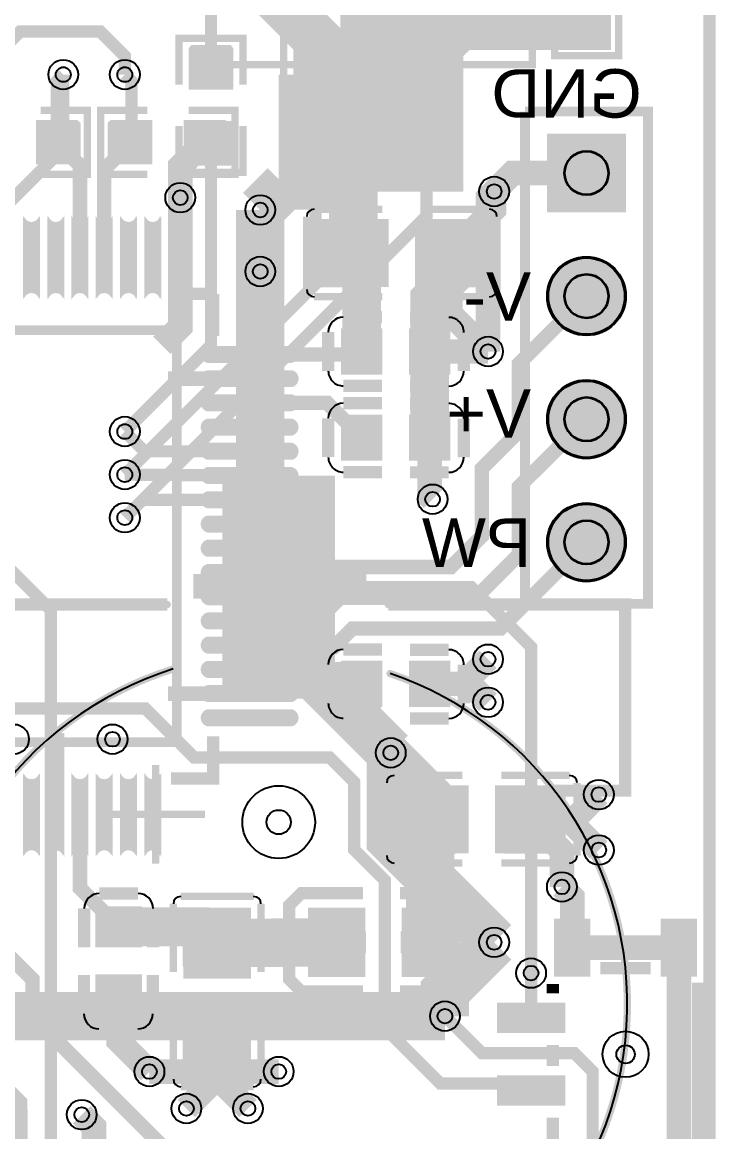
# Model space of a CAD drawing. Header units: millimetres. Extents: x 31.6 to 67.4, y 31.5 to 89.
# Drawn here: x 51.86 to 66.17, y 51.21 to 74.11 of the extents above; entities that cross this region are included whole.
import ezdxf

# ---------------------------------------------------------------- set-up
doc = ezdxf.new("R2010")
doc.units = ezdxf.units.MM
for name, color, linetype, true_color in [('BoardOutLine', 7, 'Continuous', 0xff00ff), ('BottomLayer', 7, 'Continuous', 0x0000ff), ('BottomPasteMaskLayer', 7, 'Continuous', 0x800000), ('BottomSilkLayer', 7, 'Continuous', 0x66cc33), ('BottomSolderMaskLayer', 7, 'Continuous', 0xaa00ff), ('Document', 7, 'Continuous', 0xffffff), ('Hole', 7, 'Continuous', 0x222222), ('Inner1', 7, 'Continuous', 0x999966), ('Inner2', 7, 'Continuous', 0x008000), ('Multi-Layer', 7, 'Continuous', 0xc0c0c0), ('TopLayer', 7, 'Continuous', 0xff0000), ('TopPasteMaskLayer', 7, 'Continuous', 0x808080), ('TopSilkLayer', 7, 'Continuous', 0xffcc00), ('TopSolderMaskLayer', 7, 'Continuous', 0x800080)]:
    doc.layers.add(name, color=color, linetype=linetype, true_color=true_color)
doc.styles.get("Standard").update_dxf_attribs({"font": 'arial.ttf'})

msp = doc.modelspace()

# ---------------------------------------------------------------- hatches: boundary and pattern name
at = {"layer": 'BottomLayer'}
for points in [[(56.185, 72.74), (55.321, 72.74), (55.321, 73.547), (56.185, 73.547)], [(58.344, 72.74), (57.48, 72.74), (57.48, 73.547), (58.344, 73.547)], [(60.63, 72.74), (59.766, 72.74), (59.766, 73.547), (60.63, 73.547)], [(56.185, 72.04), (55.321, 72.04), (55.321, 71.234), (56.185, 71.234)], [(58.344, 72.04), (57.48, 72.04), (57.48, 71.234), (58.344, 71.234)], [(60.63, 72.04), (59.766, 72.04), (59.766, 71.234), (60.63, 71.234)], [(58.3, 60.198), (58.3, 64.698), (56, 64.698), (56, 60.198)]]:
    msp.add_hatch(color=256, dxfattribs=at).paths.add_polyline_path(points)
at = {"layer": 'BottomPasteMaskLayer'}
for points in [[(55.353, 72.745), (55.581, 72.745), (55.581, 73.125), (55.911, 73.125), (55.911, 72.745), (56.153, 72.745), (56.203, 72.795), (56.203, 73.585), (56.153, 73.635), (55.353, 73.635), (55.303, 73.585), (55.303, 72.795)], [(57.512, 72.745), (57.74, 72.745), (57.74, 73.125), (58.07, 73.125), (58.07, 72.745), (58.312, 72.745), (58.362, 72.795), (58.362, 73.585), (58.312, 73.635), (57.512, 73.635), (57.462, 73.585), (57.462, 72.795)], [(59.798, 72.745), (60.026, 72.745), (60.026, 73.125), (60.356, 73.125), (60.356, 72.745), (60.598, 72.745), (60.648, 72.795), (60.648, 73.585), (60.598, 73.635), (59.798, 73.635), (59.748, 73.585), (59.748, 72.795)], [(55.303, 71.195), (55.303, 71.995), (55.353, 72.045), (55.581, 72.045), (55.581, 71.675), (55.911, 71.675), (55.911, 72.045), (56.153, 72.045), (56.203, 71.995), (56.203, 71.195), (56.153, 71.145), (55.353, 71.145)], [(57.462, 71.195), (57.462, 71.995), (57.512, 72.045), (57.74, 72.045), (57.74, 71.675), (58.07, 71.675), (58.07, 72.045), (58.312, 72.045), (58.362, 71.995), (58.362, 71.195), (58.312, 71.145), (57.512, 71.145)], [(59.748, 71.195), (59.748, 71.995), (59.798, 72.045), (60.026, 72.045), (60.026, 71.675), (60.356, 71.675), (60.356, 72.045), (60.598, 72.045), (60.648, 71.995), (60.648, 71.195), (60.598, 71.145), (59.798, 71.145)], [(58.3, 60.198), (58.3, 64.698), (56, 64.698), (56, 60.198)]]:
    msp.add_hatch(color=256, dxfattribs=at).paths.add_polyline_path(points)
at = {"layer": 'BottomSolderMaskLayer'}
for points in [[(56.212, 72.716), (55.294, 72.716), (55.294, 73.57), (56.212, 73.57)], [(58.371, 72.716), (57.453, 72.716), (57.453, 73.57), (58.371, 73.57)], [(60.657, 72.716), (59.739, 72.716), (59.739, 73.57), (60.657, 73.57)], [(56.212, 72.064), (55.294, 72.064), (55.294, 71.21), (56.212, 71.21)], [(58.371, 72.064), (57.453, 72.064), (57.453, 71.21), (58.371, 71.21)], [(60.657, 72.064), (59.739, 72.064), (59.739, 71.21), (60.657, 71.21)], [(62.687, 70.18), (62.687, 71.806), (64.313, 71.806), (64.313, 70.18)], [(62.687, 68.453, 1), (64.313, 68.453, 1)], [(62.687, 65.913, 1), (64.313, 65.913, 1)], [(58.313, 60.148), (58.313, 64.748), (55.987, 64.748), (55.987, 60.148)], [(62.687, 63.373, 1), (64.313, 63.373, 1)]]:
    msp.add_hatch(color=256, dxfattribs=at).paths.add_polyline_path(points)
at = {"layer": 'Document'}
for points in [[(56.88, 64.258), (56.88, 60.688), (57.39, 60.688), (57.39, 64.258)], [(58.96, 62.718), (55.39, 62.718), (55.39, 62.208), (58.96, 62.208)], [(54.85, 62.163), (49.98, 62.163), (49.967, 62.162), (49.955, 62.158), (49.943, 62.153), (49.932, 62.145), (49.923, 62.136), (49.915, 62.125), (49.91, 62.114), (49.906, 62.101), (49.905, 62.088), (49.905, 59.358), (49.905, 58.318), (49.906, 58.305), (49.91, 58.292), (49.915, 58.28), (49.923, 58.27), (49.932, 58.26), (49.943, 58.253), (49.955, 58.247), (49.967, 58.244), (49.98, 58.243), (51.2, 58.243), (51.213, 58.244), (51.225, 58.247), (51.236, 58.252), (51.246, 58.259), (51.255, 58.267), (51.263, 58.277), (51.269, 58.288), (51.273, 58.3), (51.275, 58.312), (51.275, 58.324), (51.273, 58.336), (51.269, 58.348), (51.263, 58.359), (51.255, 58.369), (51.246, 58.377), (51.236, 58.384), (51.225, 58.389), (51.213, 58.392), (51.2, 58.393), (50.055, 58.393), (50.055, 59.358), (50.055, 62.013), (54.85, 62.013), (54.863, 62.014), (54.875, 62.017), (54.886, 62.022), (54.896, 62.029), (54.905, 62.037), (54.913, 62.047), (54.919, 62.058), (54.923, 62.07), (54.925, 62.082), (54.925, 62.094), (54.923, 62.106), (54.919, 62.118), (54.913, 62.129), (54.905, 62.139), (54.896, 62.147), (54.886, 62.154), (54.875, 62.159), (54.863, 62.162), (54.85, 62.163)], [(64.3, 58.173), (64.313, 58.174), (64.326, 58.177), (64.338, 58.183), (64.348, 58.19), (64.358, 58.2), (64.365, 58.21), (64.371, 58.222), (64.374, 58.235), (64.375, 58.248), (64.375, 62.088), (64.374, 62.101), (64.371, 62.114), (64.365, 62.125), (64.358, 62.136), (64.348, 62.145), (64.338, 62.153), (64.326, 62.158), (64.313, 62.162), (64.3, 62.163), (59.41, 62.163), (59.397, 62.162), (59.385, 62.158), (59.373, 62.153), (59.363, 62.145), (59.353, 62.136), (59.346, 62.125), (59.341, 62.113), (59.337, 62.101), (59.336, 62.088), (59.337, 62.075), (59.341, 62.062), (59.346, 62.051), (59.353, 62.04), (59.363, 62.031), (59.373, 62.023), (59.385, 62.018), (59.397, 62.014), (59.41, 62.013), (64.225, 62.013), (64.225, 58.323), (62.856, 58.323), (62.843, 58.322), (62.831, 58.318), (62.819, 58.313), (62.808, 58.305), (62.799, 58.296), (62.791, 58.285), (62.786, 58.274), (62.783, 58.261), (62.781, 58.248), (62.781, 58.226), (62.783, 58.213), (62.786, 58.201), (62.792, 58.189), (62.799, 58.178), (62.809, 58.169), (62.819, 58.162), (62.831, 58.156), (62.843, 58.153), (62.856, 58.152), (62.871, 58.153), (62.884, 58.157), (62.897, 58.164), (62.908, 58.173), (64.3, 58.173)], [(54.698, 47.11), (54.584, 47.153), (54.471, 47.197), (54.359, 47.243), (54.248, 47.292), (54.137, 47.342), (54.027, 47.394), (53.919, 47.447), (53.811, 47.503), (53.704, 47.56), (53.598, 47.62), (53.493, 47.681), (53.389, 47.743), (53.287, 47.808), (53.185, 47.874), (53.084, 47.942), (52.985, 48.012), (52.887, 48.083), (52.79, 48.156), (52.694, 48.231), (52.6, 48.307), (52.507, 48.385), (52.415, 48.464), (52.324, 48.545), (52.235, 48.627), (52.148, 48.711), (52.062, 48.797), (51.977, 48.883), (51.894, 48.972), (51.812, 49.061), (51.732, 49.152), (51.653, 49.245), (51.576, 49.338), (51.5, 49.433), (51.426, 49.53), (51.354, 49.627), (51.284, 49.726), (51.215, 49.826), (51.147, 49.927), (51.082, 50.029), (51.018, 50.132), (50.956, 50.236), (50.896, 50.342), (50.837, 50.448), (50.781, 50.555), (50.726, 50.663), (50.673, 50.773), (50.622, 50.883), (50.573, 50.994), (50.525, 51.105), (50.48, 51.218), (50.436, 51.331), (50.395, 51.445), (50.355, 51.56), (50.317, 51.675), (50.281, 51.791), (50.248, 51.907), (50.216, 52.025), (50.186, 52.142), (50.158, 52.26), (50.132, 52.379), (50.108, 52.498), (50.086, 52.617), (50.067, 52.737), (50.049, 52.857), (50.033, 52.977), (50.019, 53.098), (50.008, 53.218), (49.998, 53.339), (49.991, 53.46), (49.985, 53.582), (49.981, 53.703), (49.98, 53.824), (49.981, 53.946), (49.983, 54.067), (49.988, 54.188), (49.995, 54.309), (50.004, 54.43), (50.015, 54.551), (50.028, 54.672), (50.042, 54.792), (50.059, 54.912), (50.078, 55.032), (50.1, 55.152), (50.123, 55.271), (50.148, 55.39), (50.175, 55.508), (50.204, 55.626), (50.235, 55.743), (50.268, 55.86), (50.303, 55.976), (50.34, 56.091), (50.379, 56.206), (50.42, 56.321), (50.463, 56.434), (50.507, 56.547), (50.554, 56.659), (50.602, 56.77), (50.653, 56.881), (50.705, 56.99), (50.759, 57.099), (50.815, 57.206), (50.873, 57.313), (50.932, 57.419), (50.994, 57.523), (51.057, 57.627), (51.122, 57.73), (51.188, 57.831), (51.256, 57.931), (51.326, 58.031), (51.398, 58.129), (51.471, 58.225), (51.546, 58.321), (51.623, 58.415), (51.701, 58.508), (51.78, 58.599), (51.861, 58.69), (51.944, 58.778), (52.028, 58.866), (52.114, 58.952), (52.201, 59.036), (52.29, 59.119), (52.379, 59.201), (52.471, 59.281), (52.563, 59.359), (52.657, 59.436), (52.752, 59.511), (52.849, 59.585), (52.947, 59.657), (53.045, 59.727), (53.146, 59.796), (53.247, 59.863), (53.349, 59.928), (53.452, 59.991), (53.557, 60.053), (53.662, 60.113), (53.769, 60.171), (53.876, 60.227), (53.985, 60.282), (54.094, 60.334), (54.204, 60.385), (54.315, 60.434), (54.427, 60.481), (54.54, 60.526), (54.653, 60.569), (54.767, 60.611), (54.882, 60.65), (54.998, 60.687), (55.009, 60.692), (55.02, 60.699), (55.029, 60.707), (55.037, 60.716), (55.043, 60.727), (55.047, 60.739), (55.05, 60.751), (55.05, 60.763), (55.048, 60.776), (55.045, 60.787), (55.039, 60.798), (55.032, 60.808), (55.023, 60.817), (55.012, 60.824), (55.001, 60.829), (54.989, 60.833), (54.977, 60.834), (54.965, 60.833), (54.953, 60.831), (54.836, 60.793), (54.721, 60.753), (54.606, 60.712), (54.492, 60.668), (54.378, 60.623), (54.265, 60.576), (54.153, 60.527), (54.042, 60.476), (53.932, 60.423), (53.823, 60.368), (53.714, 60.312), (53.607, 60.254), (53.501, 60.194), (53.395, 60.132), (53.291, 60.068), (53.187, 60.003), (53.085, 59.936), (52.984, 59.867), (52.884, 59.797), (52.786, 59.725), (52.688, 59.651), (52.592, 59.576), (52.497, 59.499), (52.403, 59.42), (52.311, 59.34), (52.22, 59.259), (52.13, 59.176), (52.042, 59.091), (51.955, 59.005), (51.87, 58.918), (51.786, 58.829), (51.703, 58.739), (51.622, 58.647), (51.543, 58.554), (51.465, 58.46), (51.389, 58.364), (51.315, 58.267), (51.242, 58.169), (51.17, 58.07), (51.101, 57.97), (51.033, 57.868), (50.966, 57.765), (50.902, 57.662), (50.839, 57.557), (50.778, 57.451), (50.719, 57.344), (50.661, 57.236), (50.606, 57.127), (50.552, 57.018), (50.5, 56.907), (50.45, 56.796), (50.401, 56.683), (50.355, 56.57), (50.31, 56.456), (50.268, 56.342), (50.227, 56.227), (50.188, 56.111), (50.152, 55.994), (50.117, 55.877), (50.084, 55.759), (50.053, 55.641), (50.024, 55.522), (49.997, 55.403), (49.972, 55.284), (49.949, 55.163), (49.928, 55.043), (49.909, 54.922), (49.892, 54.801), (49.877, 54.68), (49.865, 54.558), (49.854, 54.437), (49.845, 54.315), (49.838, 54.193), (49.833, 54.071), (49.831, 53.949), (49.83, 53.826), (49.831, 53.704), (49.835, 53.582), (49.84, 53.46), (49.848, 53.338), (49.857, 53.216), (49.869, 53.094), (49.882, 52.973), (49.898, 52.852), (49.916, 52.731), (49.935, 52.61), (49.957, 52.49), (49.981, 52.37), (50.006, 52.251), (50.034, 52.131), (50.064, 52.013), (50.095, 51.895), (50.129, 51.777), (50.164, 51.66), (50.202, 51.544), (50.241, 51.428), (50.283, 51.313), (50.326, 51.199), (50.371, 51.086), (50.418, 50.973), (50.467, 50.861), (50.518, 50.75), (50.571, 50.639), (50.625, 50.53), (50.681, 50.421), (50.74, 50.314), (50.799, 50.207), (50.861, 50.102), (50.925, 49.997), (50.99, 49.894), (51.057, 49.792), (51.125, 49.691), (51.195, 49.591), (51.267, 49.492), (51.341, 49.394), (51.416, 49.298), (51.493, 49.203), (51.571, 49.109), (51.651, 49.016), (51.732, 48.925), (51.815, 48.836), (51.9, 48.747), (51.986, 48.66), (52.073, 48.575), (52.162, 48.491), (52.252, 48.408), (52.343, 48.327), (52.436, 48.248), (52.53, 48.17), (52.626, 48.093), (52.722, 48.019), (52.82, 47.946), (52.92, 47.874), (53.02, 47.804), (53.121, 47.736), (53.224, 47.67), (53.328, 47.605), (53.432, 47.542), (53.538, 47.481), (53.645, 47.422), (53.753, 47.364), (53.861, 47.308), (53.971, 47.254), (54.082, 47.202), (54.193, 47.152), (54.305, 47.103), (54.418, 47.057), (54.532, 47.012), (54.646, 46.969), (54.658, 46.966), (54.671, 46.965), (54.683, 46.966), (54.695, 46.968), (54.707, 46.973), (54.717, 46.98), (54.726, 46.988), (54.734, 46.998), (54.74, 47.008), (54.744, 47.02), (54.747, 47.032), (54.747, 47.045), (54.745, 47.057), (54.741, 47.069), (54.736, 47.08), (54.728, 47.09), (54.719, 47.098), (54.709, 47.105), (54.698, 47.11)], [(64.418, 53.848), (64.417, 53.97), (64.413, 54.093), (64.408, 54.215), (64.401, 54.337), (64.392, 54.459), (64.381, 54.581), (64.367, 54.702), (64.352, 54.824), (64.334, 54.945), (64.315, 55.066), (64.293, 55.186), (64.27, 55.306), (64.244, 55.426), (64.217, 55.545), (64.187, 55.664), (64.156, 55.782), (64.122, 55.899), (64.087, 56.016), (64.049, 56.133), (64.01, 56.249), (63.968, 56.364), (63.925, 56.478), (63.88, 56.592), (63.833, 56.705), (63.784, 56.817), (63.733, 56.928), (63.68, 57.038), (63.625, 57.148), (63.569, 57.256), (63.51, 57.364), (63.45, 57.471), (63.388, 57.576), (63.325, 57.681), (63.259, 57.784), (63.192, 57.886), (63.124, 57.987), (63.053, 58.087), (62.981, 58.186), (62.907, 58.284), (62.831, 58.38), (62.754, 58.475), (62.676, 58.569), (62.595, 58.661), (62.514, 58.752), (62.43, 58.841), (62.346, 58.93), (62.259, 59.016), (62.172, 59.102), (62.082, 59.185), (61.992, 59.268), (61.9, 59.348), (61.807, 59.428), (61.712, 59.505), (61.616, 59.581), (61.519, 59.655), (61.421, 59.728), (61.321, 59.799), (61.22, 59.869), (61.118, 59.936), (61.015, 60.002), (60.911, 60.066), (60.806, 60.129), (60.7, 60.189), (60.593, 60.248), (60.484, 60.305), (60.375, 60.361), (60.265, 60.414), (60.154, 60.465), (60.042, 60.515), (59.93, 60.563), (59.816, 60.609), (59.702, 60.653), (59.587, 60.695), (59.472, 60.735), (59.472, 60.735), (59.459, 60.738), (59.447, 60.739), (59.447, 60.739), (59.434, 60.738), (59.421, 60.734), (59.409, 60.729), (59.398, 60.721), (59.389, 60.712), (59.382, 60.701), (59.376, 60.69), (59.373, 60.677), (59.372, 60.664), (59.373, 60.65), (59.376, 60.637), (59.382, 60.625), (59.39, 60.614), (59.4, 60.605), (59.411, 60.598), (59.424, 60.592), (59.424, 60.592), (59.538, 60.553), (59.653, 60.511), (59.766, 60.467), (59.878, 60.422), (59.99, 60.374), (60.101, 60.325), (60.211, 60.273), (60.32, 60.22), (60.429, 60.165), (60.536, 60.108), (60.642, 60.05), (60.748, 59.989), (60.852, 59.927), (60.955, 59.863), (61.057, 59.797), (61.158, 59.73), (61.258, 59.66), (61.356, 59.589), (61.454, 59.517), (61.55, 59.443), (61.645, 59.367), (61.738, 59.289), (61.83, 59.21), (61.921, 59.129), (62.011, 59.047), (62.099, 58.964), (62.185, 58.878), (62.27, 58.792), (62.354, 58.704), (62.436, 58.614), (62.517, 58.523), (62.596, 58.431), (62.673, 58.337), (62.749, 58.243), (62.823, 58.146), (62.895, 58.049), (62.966, 57.95), (63.035, 57.851), (63.103, 57.75), (63.169, 57.647), (63.233, 57.544), (63.295, 57.44), (63.355, 57.334), (63.414, 57.228), (63.471, 57.121), (63.525, 57.012), (63.579, 56.903), (63.63, 56.793), (63.679, 56.682), (63.726, 56.57), (63.772, 56.458), (63.815, 56.344), (63.857, 56.23), (63.897, 56.115), (63.934, 56), (63.97, 55.884), (64.004, 55.767), (64.036, 55.65), (64.065, 55.532), (64.093, 55.414), (64.119, 55.295), (64.143, 55.176), (64.164, 55.057), (64.184, 54.937), (64.201, 54.817), (64.217, 54.696), (64.23, 54.575), (64.242, 54.455), (64.251, 54.333), (64.258, 54.212), (64.263, 54.091), (64.267, 53.969), (64.268, 53.848), (64.268, 53.848), (64.267, 53.727), (64.263, 53.607), (64.258, 53.486), (64.251, 53.365), (64.242, 53.245), (64.231, 53.125), (64.217, 53.005), (64.202, 52.885), (64.185, 52.765), (64.165, 52.646), (64.144, 52.527), (64.121, 52.409), (64.095, 52.291), (64.068, 52.173), (64.038, 52.056), (64.007, 51.939), (63.973, 51.823), (63.938, 51.708), (63.901, 51.593), (63.862, 51.479), (63.82, 51.365), (63.777, 51.252), (63.732, 51.14), (63.685, 51.029), (63.637, 50.919), (63.586, 50.809), (63.534, 50.7), (63.479, 50.592), (63.423, 50.485), (63.365, 50.379), (63.305, 50.274), (63.244, 50.171), (63.181, 50.068), (63.116, 49.966), (63.049, 49.865), (62.98, 49.766), (62.91, 49.667), (62.839, 49.57), (62.765, 49.474), (62.69, 49.38), (62.613, 49.286), (62.535, 49.194), (62.456, 49.104), (62.374, 49.014), (62.292, 48.926), (62.207, 48.84), (62.122, 48.755), (62.034, 48.671), (61.946, 48.589), (61.856, 48.508), (61.765, 48.429), (61.672, 48.352), (61.578, 48.276), (61.483, 48.201), (61.387, 48.129), (61.289, 48.058), (61.19, 47.988), (61.09, 47.921), (60.989, 47.855), (60.887, 47.79), (60.783, 47.728), (60.679, 47.667), (60.574, 47.608), (60.467, 47.551), (60.36, 47.496), (60.252, 47.442), (60.142, 47.39), (60.032, 47.34), (59.922, 47.292), (59.81, 47.246), (59.698, 47.202), (59.584, 47.16), (59.584, 47.16), (59.573, 47.154), (59.562, 47.147), (59.553, 47.138), (59.545, 47.127), (59.54, 47.115), (59.536, 47.103), (59.535, 47.089), (59.535, 47.089), (59.536, 47.076), (59.54, 47.064), (59.545, 47.052), (59.553, 47.041), (59.562, 47.032), (59.573, 47.025), (59.584, 47.019), (59.597, 47.016), (59.61, 47.014), (59.61, 47.014), (59.623, 47.016), (59.636, 47.019), (59.636, 47.019), (59.75, 47.062), (59.863, 47.106), (59.975, 47.152), (60.087, 47.201), (60.198, 47.251), (60.308, 47.303), (60.417, 47.356), (60.525, 47.412), (60.632, 47.469), (60.739, 47.528), (60.844, 47.589), (60.948, 47.652), (61.051, 47.716), (61.153, 47.783), (61.254, 47.85), (61.354, 47.92), (61.453, 47.991), (61.55, 48.064), (61.646, 48.138), (61.741, 48.214), (61.835, 48.292), (61.927, 48.371), (62.018, 48.452), (62.108, 48.534), (62.196, 48.618), (62.283, 48.703), (62.368, 48.79), (62.452, 48.878), (62.535, 48.967), (62.616, 49.058), (62.695, 49.15), (62.773, 49.244), (62.849, 49.338), (62.924, 49.434), (62.997, 49.532), (63.068, 49.63), (63.138, 49.73), (63.206, 49.83), (63.272, 49.932), (63.337, 50.035), (63.4, 50.139), (63.461, 50.244), (63.521, 50.351), (63.578, 50.458), (63.634, 50.566), (63.688, 50.675), (63.74, 50.785), (63.791, 50.895), (63.839, 51.007), (63.886, 51.119), (63.931, 51.232), (63.973, 51.346), (64.014, 51.461), (64.053, 51.576), (64.09, 51.692), (64.125, 51.808), (64.159, 51.925), (64.19, 52.043), (64.219, 52.161), (64.246, 52.279), (64.272, 52.398), (64.295, 52.518), (64.316, 52.637), (64.335, 52.758), (64.353, 52.878), (64.368, 52.999), (64.381, 53.119), (64.392, 53.241), (64.401, 53.362), (64.408, 53.483), (64.414, 53.605), (64.417, 53.726), (64.418, 53.848)]]:
    msp.add_hatch(color=256, dxfattribs=at).paths.add_polyline_path(points)
at = {"layer": 'Multi-Layer'}
for points in [[(62.713, 70.206), (62.713, 71.781), (64.288, 71.781), (64.288, 70.206)], [(62.713, 68.453, 1), (64.288, 68.453, 1)], [(62.713, 65.913, 1), (64.288, 65.913, 1)], [(62.713, 63.373, 1), (64.288, 63.373, 1)]]:
    msp.add_hatch(color=256, dxfattribs=at).paths.add_polyline_path(points)
at = {"layer": 'TopLayer'}
for points in [[(58.42, 79.121), (59.69, 79.121), (59.69, 74.549), (64.008, 74.549), (64.008, 73.533), (61.087, 73.533), (60.96, 73.406), (60.96, 70.612), (57.15, 70.612), (57.15, 73.025), (58.166, 73.025), (58.42, 73.279)], [(58.42, 79.121), (58.42, 73.279), (58.166, 73.025), (57.15, 73.025), (57.15, 70.612), (60.96, 70.612), (60.96, 73.406), (61.087, 73.533), (64.008, 73.533), (64.008, 74.549), (59.944, 74.549), (59.69, 74.803), (59.69, 79.121)], [(63.068, 74.453), (63.932, 74.453), (63.932, 73.647), (63.068, 73.647)], [(57.255, 73.003), (60.855, 73.003), (60.855, 70.663), (57.255, 70.663)], [(52.166, 71.196), (52.166, 72.06), (52.973, 72.06), (52.973, 71.196)], [(54.514, 72.06), (54.514, 71.196), (53.708, 71.196), (53.708, 72.06)], [(55.214, 72.06), (55.214, 71.196), (56.021, 71.196), (56.021, 72.06)], [(52.2, 70.1, -0.785398), (51.9, 70.1), (51.9, 68.4, -0.785398), (52.2, 68.4)], [(52.7, 70.1, -0.785398), (52.4, 70.1), (52.4, 68.4, -0.785398), (52.7, 68.4)], [(53.2, 70.1, -0.785398), (52.9, 70.1), (52.9, 68.4, -0.785398), (53.2, 68.4)], [(53.7, 70.1, -0.785398), (53.4, 70.1), (53.4, 68.4, -0.785398), (53.7, 68.4)], [(54.2, 70.1, -0.785398), (53.9, 70.1), (53.9, 68.4, -0.785398), (54.2, 68.4)], [(54.7, 70.1, -0.785398), (54.4, 70.1), (54.4, 68.4, -0.785398), (54.7, 68.4)], [(59.395, 70.017), (59.395, 68.667), (57.985, 68.667), (57.985, 70.017)], [(59.985, 70.017), (59.985, 68.667), (61.395, 68.667), (61.395, 70.017)], [(59.263, 66.86), (58.463, 66.86), (58.463, 67.76), (59.263, 67.76)], [(60.663, 66.86), (59.863, 66.86), (59.863, 67.76), (60.663, 67.76)], [(55.7, 67.1, -0.785398), (55.7, 67.4), (57.4, 67.4, -0.785398), (57.4, 67.1)], [(55.7, 66.6, -0.785398), (55.7, 66.9), (57.4, 66.9, -0.785398), (57.4, 66.6)], [(55.7, 66.1, -0.785398), (55.7, 66.4), (57.4, 66.4, -0.785398), (57.4, 66.1)], [(59.263, 65.082), (58.463, 65.082), (58.463, 65.982), (59.263, 65.982)], [(60.663, 65.082), (59.863, 65.082), (59.863, 65.982), (60.663, 65.982)], [(55.7, 65.6, -0.785398), (55.7, 65.9), (57.4, 65.9, -0.785398), (57.4, 65.6)], [(55.7, 65.1, -0.785398), (55.7, 65.4), (57.4, 65.4, -0.785398), (57.4, 65.1)], [(55.7, 64.6, -0.785398), (55.7, 64.9), (57.4, 64.9, -0.785398), (57.4, 64.6)], [(55.7, 64.1, -0.785398), (55.7, 64.4), (57.4, 64.4, -0.785398), (57.4, 64.1)], [(55.7, 63.6, -0.785398), (55.7, 63.9), (57.4, 63.9, -0.785398), (57.4, 63.6)], [(55.7, 63.1, -0.785398), (55.7, 63.4), (57.4, 63.4, -0.785398), (57.4, 63.1)], [(55.7, 62.6, -0.785398), (55.7, 62.9), (57.4, 62.9, -0.785398), (57.4, 62.6)], [(55.7, 62.1, -0.785398), (55.7, 62.4), (57.4, 62.4, -0.785398), (57.4, 62.1)], [(55.7, 61.6, -0.785398), (55.7, 61.9), (57.4, 61.9, -0.785398), (57.4, 61.6)], [(55.7, 61.1, -0.785398), (55.7, 61.4), (57.4, 61.4, -0.785398), (57.4, 61.1)], [(55.7, 60.6, -0.785398), (55.7, 60.9), (57.4, 60.9, -0.785398), (57.4, 60.6)], [(59.263, 60.002), (58.463, 60.002), (58.463, 60.902), (59.263, 60.902)], [(60.663, 60.002), (59.863, 60.002), (59.863, 60.902), (60.663, 60.902)], [(55.7, 60.1, -0.785398), (55.7, 60.4), (57.4, 60.4, -0.785398), (57.4, 60.1)], [(55.7, 59.6, -0.785398), (55.7, 59.9), (57.4, 59.9, -0.785398), (57.4, 59.6)], [(52.2, 58.6, -0.785398), (51.9, 58.6), (51.9, 56.9, -0.785398), (52.2, 56.9)], [(52.7, 58.6, -0.785398), (52.4, 58.6), (52.4, 56.9, -0.785398), (52.7, 56.9)], [(53.2, 58.6, -0.785398), (52.9, 58.6), (52.9, 56.9, -0.785398), (53.2, 56.9)], [(53.7, 58.6, -0.785398), (53.4, 58.6), (53.4, 56.9, -0.785398), (53.7, 56.9)], [(54.2, 58.6, -0.785398), (53.9, 58.6), (53.9, 56.9, -0.785398), (54.2, 56.9)], [(54.7, 58.6, -0.785398), (54.4, 58.6), (54.4, 56.9, -0.785398), (54.7, 56.9)], [(61.046, 58.333), (61.046, 56.983), (59.636, 56.983), (59.636, 58.333)], [(61.636, 58.333), (61.636, 56.983), (63.046, 56.983), (63.046, 58.333)], [(53.398, 55.037), (53.398, 55.837), (54.298, 55.837), (54.298, 55.037)], [(56.555, 54.397), (55.205, 54.397), (55.205, 55.807), (56.555, 55.807)], [(58.909, 54.43), (58.909, 55.807), (57.777, 55.807), (57.777, 54.43)], [(59.709, 54.43), (59.709, 55.807), (60.842, 55.807), (60.842, 54.43)], [(63.556, 54.433), (62.856, 54.433), (62.856, 55.583), (63.556, 55.583)], [(65.756, 54.433), (65.056, 54.433), (65.056, 55.583), (65.756, 55.583)], [(53.398, 53.637), (53.398, 54.437), (54.298, 54.437), (54.298, 53.637)], [(61.706, 53.858), (61.706, 53.258), (63.006, 53.258), (63.006, 53.858)], [(56.555, 53.807), (55.205, 53.807), (55.205, 52.397), (56.555, 52.397)], [(61.706, 52.358), (61.706, 51.758), (63.006, 51.758), (63.006, 52.358)]]:
    msp.add_hatch(color=256, dxfattribs=at).paths.add_polyline_path(points)
at = {"layer": 'TopPasteMaskLayer'}
for points in [[(63.95, 73.608), (63.95, 74.408), (63.9, 74.458), (63.672, 74.458), (63.672, 74.088), (63.342, 74.088), (63.342, 74.458), (63.1, 74.458), (63.05, 74.408), (63.05, 73.608), (63.1, 73.558), (63.9, 73.558)], [(57.255, 73.003), (60.855, 73.003), (60.855, 70.663), (57.255, 70.663)], [(53.011, 72.078), (52.211, 72.078), (52.161, 72.028), (52.161, 71.8), (52.531, 71.8), (52.531, 71.47), (52.161, 71.47), (52.161, 71.228), (52.211, 71.178), (53.011, 71.178), (53.061, 71.228), (53.061, 72.028)], [(53.669, 71.178), (54.469, 71.178), (54.519, 71.228), (54.519, 71.456), (54.149, 71.456), (54.149, 71.786), (54.519, 71.786), (54.519, 72.028), (54.469, 72.078), (53.669, 72.078), (53.619, 72.028), (53.619, 71.228)], [(55.219, 71.228), (55.219, 71.456), (55.599, 71.456), (55.599, 71.786), (55.219, 71.786), (55.219, 72.028), (55.269, 72.078), (56.059, 72.078), (56.109, 72.028), (56.109, 71.228), (56.059, 71.178), (55.269, 71.178)], [(52.2, 70.1, -0.785398), (51.9, 70.1), (51.9, 68.4, -0.785398), (52.2, 68.4)], [(52.7, 70.1, -0.785398), (52.4, 70.1), (52.4, 68.4, -0.785398), (52.7, 68.4)], [(53.2, 70.1, -0.785398), (52.9, 70.1), (52.9, 68.4, -0.785398), (53.2, 68.4)], [(53.7, 70.1, -0.785398), (53.4, 70.1), (53.4, 68.4, -0.785398), (53.7, 68.4)], [(54.2, 70.1, -0.785398), (53.9, 70.1), (53.9, 68.4, -0.785398), (54.2, 68.4)], [(54.7, 70.1, -0.785398), (54.4, 70.1), (54.4, 68.4, -0.785398), (54.7, 68.4)], [(59.215, 69.962), (59.215, 69.542), (58.77, 69.542), (58.77, 69.092), (59.21, 69.092), (59.215, 68.682), (59.165, 68.632), (58.015, 68.632), (57.965, 68.682), (57.965, 69.962), (58.015, 70.012), (59.165, 70.012)], [(61.365, 69.962), (61.365, 68.682), (61.315, 68.632), (60.165, 68.632), (60.115, 68.682), (60.11, 69.092), (60.56, 69.092), (60.56, 69.542), (60.12, 69.542), (60.115, 69.962), (60.165, 70.012), (61.315, 70.012)], [(59.263, 66.86), (58.463, 66.86), (58.463, 67.76), (59.263, 67.76)], [(60.663, 66.86), (59.863, 66.86), (59.863, 67.76), (60.663, 67.76)], [(55.7, 67.1, -0.785398), (55.7, 67.4), (57.4, 67.4, -0.785398), (57.4, 67.1)], [(55.7, 66.6, -0.785398), (55.7, 66.9), (57.4, 66.9, -0.785398), (57.4, 66.6)], [(55.7, 66.1, -0.785398), (55.7, 66.4), (57.4, 66.4, -0.785398), (57.4, 66.1)], [(59.263, 65.082), (58.463, 65.082), (58.463, 65.982), (59.263, 65.982)], [(60.663, 65.082), (59.863, 65.082), (59.863, 65.982), (60.663, 65.982)], [(55.7, 65.6, -0.785398), (55.7, 65.9), (57.4, 65.9, -0.785398), (57.4, 65.6)], [(55.7, 65.1, -0.785398), (55.7, 65.4), (57.4, 65.4, -0.785398), (57.4, 65.1)], [(55.7, 64.6, -0.785398), (55.7, 64.9), (57.4, 64.9, -0.785398), (57.4, 64.6)], [(55.7, 64.1, -0.785398), (55.7, 64.4), (57.4, 64.4, -0.785398), (57.4, 64.1)], [(55.7, 63.6, -0.785398), (55.7, 63.9), (57.4, 63.9, -0.785398), (57.4, 63.6)], [(55.7, 63.1, -0.785398), (55.7, 63.4), (57.4, 63.4, -0.785398), (57.4, 63.1)], [(55.7, 62.6, -0.785398), (55.7, 62.9), (57.4, 62.9, -0.785398), (57.4, 62.6)], [(55.7, 62.1, -0.785398), (55.7, 62.4), (57.4, 62.4, -0.785398), (57.4, 62.1)], [(55.7, 61.6, -0.785398), (55.7, 61.9), (57.4, 61.9, -0.785398), (57.4, 61.6)], [(55.7, 61.1, -0.785398), (55.7, 61.4), (57.4, 61.4, -0.785398), (57.4, 61.1)], [(55.7, 60.6, -0.785398), (55.7, 60.9), (57.4, 60.9, -0.785398), (57.4, 60.6)], [(59.263, 60.002), (58.463, 60.002), (58.463, 60.902), (59.263, 60.902)], [(60.663, 60.002), (59.863, 60.002), (59.863, 60.902), (60.663, 60.902)], [(55.7, 60.1, -0.785398), (55.7, 60.4), (57.4, 60.4, -0.785398), (57.4, 60.1)], [(55.7, 59.6, -0.785398), (55.7, 59.9), (57.4, 59.9, -0.785398), (57.4, 59.6)], [(52.2, 58.6, -0.785398), (51.9, 58.6), (51.9, 56.9, -0.785398), (52.2, 56.9)], [(52.7, 58.6, -0.785398), (52.4, 58.6), (52.4, 56.9, -0.785398), (52.7, 56.9)], [(53.2, 58.6, -0.785398), (52.9, 58.6), (52.9, 56.9, -0.785398), (53.2, 56.9)], [(53.7, 58.6, -0.785398), (53.4, 58.6), (53.4, 56.9, -0.785398), (53.7, 56.9)], [(54.2, 58.6, -0.785398), (53.9, 58.6), (53.9, 56.9, -0.785398), (54.2, 56.9)], [(54.7, 58.6, -0.785398), (54.4, 58.6), (54.4, 56.9, -0.785398), (54.7, 56.9)], [(60.866, 58.278), (60.866, 57.858), (60.421, 57.858), (60.421, 57.408), (60.861, 57.408), (60.866, 56.998), (60.816, 56.948), (59.666, 56.948), (59.616, 56.998), (59.616, 58.278), (59.666, 58.328), (60.816, 58.328)], [(63.016, 58.278), (63.016, 56.998), (62.966, 56.948), (61.816, 56.948), (61.766, 56.998), (61.761, 57.408), (62.211, 57.408), (62.211, 57.858), (61.771, 57.858), (61.766, 58.278), (61.816, 58.328), (62.966, 58.328)], [(53.398, 55.037), (53.398, 55.837), (54.298, 55.837), (54.298, 55.037)], [(56.5, 54.577), (56.08, 54.577), (56.08, 55.022), (55.63, 55.022), (55.63, 54.582), (55.22, 54.577), (55.17, 54.627), (55.17, 55.777), (55.22, 55.827), (56.5, 55.827), (56.55, 55.777), (56.55, 54.627)], [(58.949, 54.898), (58.949, 55.338), (58.564, 55.807), (57.877, 55.807), (57.777, 55.707), (57.777, 54.53), (57.877, 54.43), (58.564, 54.43)], [(59.669, 54.898), (59.669, 55.338), (60.054, 55.807), (60.742, 55.807), (60.842, 55.707), (60.842, 54.53), (60.742, 54.43), (60.054, 54.43)], [(63.556, 54.433), (62.856, 54.433), (62.856, 55.583), (63.556, 55.583)], [(65.756, 54.433), (65.056, 54.433), (65.056, 55.583), (65.756, 55.583)], [(53.398, 53.637), (53.398, 54.437), (54.298, 54.437), (54.298, 53.637)], [(61.706, 53.858), (61.706, 53.258), (63.006, 53.258), (63.006, 53.858)], [(56.5, 52.427), (55.22, 52.427), (55.17, 52.477), (55.17, 53.627), (55.22, 53.677), (55.63, 53.682), (55.63, 53.232), (56.08, 53.232), (56.08, 53.672), (56.5, 53.677), (56.55, 53.627), (56.55, 52.477)], [(61.706, 52.358), (61.706, 51.758), (63.006, 51.758), (63.006, 52.358)]]:
    msp.add_hatch(color=256, dxfattribs=at).paths.add_polyline_path(points)
at = {"layer": 'TopSolderMaskLayer'}
for points in [[(63.041, 74.477), (63.959, 74.477), (63.959, 73.623), (63.041, 73.623)], [(57.216, 73.02), (60.894, 73.02), (60.894, 70.647), (57.216, 70.647)], [(52.141, 71.171), (52.141, 72.086), (52.998, 72.086), (52.998, 71.171)], [(54.54, 72.086), (54.54, 71.171), (53.682, 71.171), (53.682, 72.086)], [(55.189, 72.086), (55.189, 71.171), (56.046, 71.171), (56.046, 72.086)], [(62.687, 70.18), (62.687, 71.806), (64.313, 71.806), (64.313, 70.18)], [(52.225, 70.122, -0.785398), (51.875, 70.122), (51.875, 68.378, -0.785398), (52.225, 68.378)], [(52.726, 70.122, -0.785398), (52.375, 70.122), (52.375, 68.378, -0.785398), (52.726, 68.378)], [(53.225, 70.122, -0.785398), (52.875, 70.122), (52.875, 68.378, -0.785398), (53.225, 68.378)], [(53.726, 70.122, -0.785398), (53.375, 70.122), (53.375, 68.378, -0.785398), (53.726, 68.378)], [(54.225, 70.122, -0.785398), (53.875, 70.122), (53.875, 68.378, -0.785398), (54.225, 68.378)], [(54.726, 70.122, -0.785398), (54.375, 70.122), (54.375, 68.378, -0.785398), (54.726, 68.378)], [(59.42, 70.043), (59.42, 68.642), (57.96, 68.642), (57.96, 70.043)], [(59.96, 70.043), (59.96, 68.642), (61.421, 68.642), (61.421, 70.043)], [(62.687, 68.453, 1), (64.313, 68.453, 1)], [(59.289, 66.835), (58.438, 66.835), (58.438, 67.786), (59.289, 67.786)], [(60.689, 66.835), (59.838, 66.835), (59.838, 67.786), (60.689, 67.786)], [(55.678, 67.075, -0.785398), (55.678, 67.426), (57.422, 67.426, -0.785398), (57.422, 67.075)], [(55.678, 66.575, -0.785398), (55.678, 66.925), (57.422, 66.925, -0.785398), (57.422, 66.575)], [(62.687, 65.913, 1), (64.313, 65.913, 1)], [(55.678, 66.075, -0.785398), (55.678, 66.426), (57.422, 66.426, -0.785398), (57.422, 66.075)], [(59.289, 65.057), (58.438, 65.057), (58.438, 66.008), (59.289, 66.008)], [(60.689, 65.057), (59.838, 65.057), (59.838, 66.008), (60.689, 66.008)], [(55.678, 65.575, -0.785398), (55.678, 65.925), (57.422, 65.925, -0.785398), (57.422, 65.575)], [(55.678, 65.075, -0.785398), (55.678, 65.426), (57.422, 65.426, -0.785398), (57.422, 65.075)], [(55.678, 64.575, -0.785398), (55.678, 64.925), (57.422, 64.925, -0.785398), (57.422, 64.575)], [(55.678, 64.075, -0.785398), (55.678, 64.426), (57.422, 64.426, -0.785398), (57.422, 64.075)], [(62.687, 63.373, 1), (64.313, 63.373, 1)], [(55.678, 63.575, -0.785398), (55.678, 63.925), (57.422, 63.925, -0.785398), (57.422, 63.575)], [(55.678, 63.075, -0.785398), (55.678, 63.426), (57.422, 63.426, -0.785398), (57.422, 63.075)], [(55.678, 62.575, -0.785398), (55.678, 62.925), (57.422, 62.925, -0.785398), (57.422, 62.575)], [(55.678, 62.075, -0.785398), (55.678, 62.426), (57.422, 62.426, -0.785398), (57.422, 62.075)], [(55.678, 61.575, -0.785398), (55.678, 61.925), (57.422, 61.925, -0.785398), (57.422, 61.575)], [(55.678, 61.075, -0.785398), (55.678, 61.426), (57.422, 61.426, -0.785398), (57.422, 61.075)], [(55.678, 60.575, -0.785398), (55.678, 60.925), (57.422, 60.925, -0.785398), (57.422, 60.575)], [(59.289, 59.977), (58.438, 59.977), (58.438, 60.928), (59.289, 60.928)], [(60.689, 59.977), (59.838, 59.977), (59.838, 60.928), (60.689, 60.928)], [(55.678, 60.075, -0.785398), (55.678, 60.426), (57.422, 60.426, -0.785398), (57.422, 60.075)], [(55.678, 59.575, -0.785398), (55.678, 59.925), (57.422, 59.925, -0.785398), (57.422, 59.575)], [(52.225, 58.622, -0.785398), (51.875, 58.622), (51.875, 56.879, -0.785398), (52.225, 56.879)], [(52.726, 58.622, -0.785398), (52.375, 58.622), (52.375, 56.879, -0.785398), (52.726, 56.879)], [(53.225, 58.622, -0.785398), (52.875, 58.622), (52.875, 56.879, -0.785398), (53.225, 56.879)], [(53.726, 58.622, -0.785398), (53.375, 58.622), (53.375, 56.879, -0.785398), (53.726, 56.879)], [(54.225, 58.622, -0.785398), (53.875, 58.622), (53.875, 56.879, -0.785398), (54.225, 56.879)], [(54.726, 58.622, -0.785398), (54.375, 58.622), (54.375, 56.879, -0.785398), (54.726, 56.879)], [(61.072, 58.359), (61.072, 56.958), (59.611, 56.958), (59.611, 58.359)], [(61.611, 58.359), (61.611, 56.958), (63.072, 56.958), (63.072, 58.359)], [(53.37, 55.015), (53.37, 55.86), (54.327, 55.86), (54.327, 55.015)], [(56.579, 54.371), (55.181, 54.371), (55.181, 55.834), (56.579, 55.834)], [(58.935, 54.404), (58.935, 55.832), (57.751, 55.832), (57.751, 54.404)], [(59.684, 54.404), (59.684, 55.832), (60.867, 55.832), (60.867, 54.404)], [(63.581, 54.408), (62.831, 54.408), (62.831, 55.608), (63.581, 55.608)], [(65.782, 54.408), (65.031, 54.408), (65.031, 55.608), (65.782, 55.608)], [(53.37, 53.615), (53.37, 54.46), (54.327, 54.46), (54.327, 53.615)], [(56.579, 53.834), (55.181, 53.834), (55.181, 52.371), (56.579, 52.371)], [(61.651, 53.87), (61.651, 53.246), (63.061, 53.246), (63.061, 53.87)], [(61.651, 52.37), (61.651, 51.746), (63.061, 51.746), (63.061, 52.37)]]:
    msp.add_hatch(color=256, dxfattribs=at).paths.add_polyline_path(points)

# ---------------------------------------------------------------- linework, layer by layer
at = {"layer": 'BoardOutLine', "const_width": 0.254}
msp.add_lwpolyline([(66.04, 87.249), (66.04, 39.757)], dxfattribs=at)
at = {"layer": 'BottomLayer', "const_width": 0.254}
for points in [[(55.372, 76.674), (55.753, 76.293), (55.753, 73.144)], [(57.912, 76.674), (57.912, 73.144)], [(60.452, 76.674), (60.198, 76.42), (60.198, 73.144)], [(53.975, 63.881), (60.198, 70.104), (60.198, 71.637)], [(53.975, 64.77), (57.912, 68.707), (57.912, 71.637)], [(53.975, 65.659), (55.753, 67.437), (55.753, 71.637)], [(50.546, 40.64), (50.292, 40.894), (50.292, 47.371), (52.451, 49.53), (52.451, 61.976), (49.403, 65.024), (48.006, 65.024), (47.117, 65.913), (47.117, 66.802)], [(57.15, 62.448), (61.123, 62.448), (62.357, 61.214), (62.357, 54.483)]]:
    msp.add_lwpolyline(points, dxfattribs=at)
at = {"layer": 'BottomSilkLayer'}
for points, const_width in [([(56.414, 72.816), (56.414, 73.775), (55.093, 73.775), (55.093, 72.816)], 0.152), ([(58.573, 72.816), (58.573, 73.775), (57.252, 73.775), (57.252, 72.816)], 0.152), ([(60.859, 72.816), (60.859, 73.775), (59.538, 73.775), (59.538, 72.816)], 0.152), ([(56.414, 71.964), (56.414, 71.005), (55.093, 71.005), (55.093, 71.964)], 0.152), ([(58.573, 71.964), (58.573, 71.005), (57.252, 71.005), (57.252, 71.964)], 0.152), ([(60.859, 71.964), (60.859, 71.005), (59.538, 71.005), (59.538, 71.964)], 0.152), ([(54.85, 62.088), (49.98, 62.088), (49.98, 59.358), (49.98, 58.318), (51.2, 58.318)], 0.254), ([(59.41, 62.088), (64.3, 62.088), (64.3, 58.248), (62.856, 58.248), (62.856, 58.226)], 0.254), ([(54.61, 58.776), (54.61, 56.744)], 0.152), ([(55.626, 57.76), (53.594, 57.76)], 0.152)]:
    msp.add_lwpolyline(points, dxfattribs=dict(at, const_width=const_width))
for radius, start, end in [(7.245, 107.4702, 258.8631), (7.192, 281.3728, 71.3713)]:
    msp.add_arc((57.15, 53.848), radius, start, end, dxfattribs=at)
at = {"layer": 'BottomSolderMaskLayer'}
for centre, radius in [((63.5, 70.993), 0.459), ((63.5, 68.453), 0.813), ((63.5, 68.453), 0.459), ((63.5, 65.913), 0.813), ((63.5, 65.913), 0.459), ((63.5, 63.373), 0.813), ((63.5, 63.373), 0.459)]:
    msp.add_circle(centre, radius, dxfattribs=at)
at = {"layer": 'Document'}
for centre, radius in [((57.15, 57.598), 0.25), ((64.306, 52.808), 0.188)]:
    msp.add_circle(centre, radius, dxfattribs=at)
at = {"layer": 'Hole'}
for centre, radius in [((52.705, 73.025), 0.153), ((53.975, 73.025), 0.153), ((61.595, 70.612), 0.152), ((55.118, 70.485), 0.152), ((56.769, 70.231), 0.152), ((56.769, 68.961), 0.152), ((61.468, 67.31), 0.152), ((53.975, 65.659), 0.153), ((53.975, 64.77), 0.153), ((60.325, 64.262), 0.152), ((53.975, 63.881), 0.153), ((61.468, 60.96), 0.152), ((61.468, 60.071), 0.152), ((53.721, 59.309), 0.152), ((59.462, 59.029), 0.152), ((63.754, 58.166), 0.152), ((63.754, 57.023), 0.152), ((62.992, 56.261), 0.152), ((61.595, 55.118), 0.152), ((62.357, 54.483), 0.152), ((60.579, 53.594), 0.152), ((54.483, 52.451), 0.152), ((57.15, 52.451), 0.152), ((55.245, 51.689), 0.152), ((56.515, 51.689), 0.152), ((53.086, 51.562), 0.152)]:
    msp.add_circle(centre, radius, dxfattribs=at)
at = {"layer": 'Inner1', "const_width": 0.254}
for points in [[(41.529, 71.628), (41.783, 71.374), (43.053, 71.374), (43.434, 70.993), (48.895, 70.993), (51.816, 73.914), (53.467, 73.914), (53.975, 73.406), (53.975, 73.025)], [(41.529, 70.739), (41.91, 70.358), (51.562, 70.358), (52.705, 71.501), (52.705, 73.025)]]:
    msp.add_lwpolyline(points, dxfattribs=at)
at = {"layer": 'Inner2', "const_width": 1}
for points in [[(59.462, 59.029), (56.769, 61.722), (56.769, 70.231)], [(61.595, 55.118), (59.462, 57.251), (59.462, 59.029)], [(60.579, 53.594), (60.579, 54.102), (61.595, 55.118)], [(41.402, 53.34), (41.656, 53.594), (60.579, 53.594)]]:
    msp.add_lwpolyline(points, dxfattribs=at)
at = {"layer": 'Multi-Layer'}
for centre, radius in [((52.705, 73.025), 0.307), ((53.975, 73.025), 0.307), ((63.5, 70.993), 0.445), ((55.118, 70.485), 0.307), ((61.595, 70.612), 0.307), ((56.769, 70.231), 0.307), ((56.769, 68.961), 0.307), ((63.5, 68.453), 0.787), ((63.5, 68.453), 0.445), ((61.468, 67.31), 0.307), ((63.5, 65.913), 0.787), ((63.5, 65.913), 0.445), ((53.975, 65.659), 0.307), ((53.975, 64.77), 0.307), ((60.325, 64.262), 0.307), ((53.975, 63.881), 0.307), ((63.5, 63.373), 0.787), ((63.5, 63.373), 0.445), ((61.468, 60.96), 0.307), ((61.468, 60.071), 0.307), ((51.689, 59.309), 0.307), ((53.721, 59.309), 0.307), ((59.462, 59.029), 0.307), ((63.754, 58.166), 0.307), ((57.15, 57.598), 0.75), ((63.754, 57.023), 0.307), ((62.992, 56.261), 0.307), ((61.595, 55.118), 0.307), ((62.357, 54.483), 0.307), ((60.579, 53.594), 0.307), ((64.306, 52.808), 0.475), ((54.483, 52.451), 0.307), ((57.15, 52.451), 0.307), ((55.245, 51.689), 0.307), ((56.515, 51.689), 0.307), ((53.086, 51.562), 0.307)]:
    msp.add_circle(centre, radius, dxfattribs=at)
at = {"layer": 'TopLayer'}
for points, const_width in [([(59.055, 71.834), (59.055, 72.644), (57.023, 74.676)], 1), ([(52.705, 73.025), (52.569, 72.89), (52.569, 71.628)], 0.254), ([(53.975, 73.025), (54.111, 72.89), (54.111, 71.628)], 0.254), ([(59.055, 71.833), (57.961, 70.739), (57.277, 70.739)], 1), ([(59.055, 71.833), (58.69, 71.468), (58.69, 69.342)], 1), ([(53.05, 69.25), (53.05, 71.148), (52.569, 71.628)], 0.3), ([(53.55, 69.25), (53.55, 71.068), (54.111, 71.628)], 0.3), ([(55.617, 71.628), (55.118, 71.129), (55.118, 70.485)], 0.508), ([(57.277, 70.739), (56.769, 70.231)], 1), ([(61.595, 70.612), (61.976, 70.993), (63.5, 70.993)], 0.508), ([(60.69, 69.342), (61.595, 70.247), (61.595, 70.612)], 0.508), ([(61.595, 70.612), (61.468, 70.485), (61.468, 67.31)], 0.508), ([(55.118, 70.485), (55.118, 67.818), (54.737, 67.437)], 0.508), ([(56.769, 70.231), (56.769, 70.231), (56.769, 68.961)], 1), ([(58.69, 69.342), (58.863, 69.169), (58.863, 67.31)], 0.8), ([(60.691, 69.342), (60.691, 68.819), (60.264, 68.392), (60.264, 67.31)], 0.8), ([(61.468, 67.31), (60.69, 68.088), (60.69, 69.342)], 0.508), ([(56.551, 62.25), (57.551, 62.25), (58.166, 62.865), (60.706, 62.865), (61.341, 63.5), (61.341, 64.897), (62.103, 65.659), (62.103, 67.056), (63.5, 68.453)], 0.3), ([(60.263, 65.532), (60.263, 67.31)], 0.8), ([(61.468, 67.31), (60.263, 67.31)], 0.508), ([(56.551, 67.249), (58.802, 67.249), (58.863, 67.31)], 0.3), ([(56.55, 66.75), (54.864, 66.75)], 0.3), ([(56.551, 66.251), (58.144, 66.251), (58.863, 65.532)], 0.3), ([(56.551, 61.75), (57.94, 61.75), (58.42, 62.23), (61.214, 62.23), (62.103, 63.119), (62.103, 64.516), (63.5, 65.913)], 0.3), ([(56.55, 65.25), (54.384, 65.25), (53.975, 65.659)], 0.254), ([(60.325, 64.262), (60.263, 64.324), (60.263, 65.532)], 0.508), ([(56.551, 64.75), (53.975, 64.77)], 0.254), ([(56.55, 64.25), (54.344, 64.25), (53.975, 63.881)], 0.254), ([(56.551, 61.25), (56.586, 61.214), (58.293, 61.214), (58.674, 61.595), (61.722, 61.595), (63.5, 63.373)], 0.3), ([(60.263, 60.452), (60.96, 60.452), (61.468, 60.96)], 0.508), ([(56.55, 60.75), (58.565, 60.75), (58.863, 60.452)], 0.3), ([(58.863, 60.452), (58.863, 59.628), (59.462, 59.029)], 0.8), ([(60.263, 60.452), (61.087, 60.452), (61.468, 60.071)], 0.508), ([(56.551, 60.251), (54.864, 60.251)], 0.3), ([(62.39, 52.062), (62.25, 52.202), (60.485, 52.202), (59.342, 53.345), (59.342, 56.393), (58.707, 57.028), (58.707, 58.425), (58.199, 58.933), (55.405, 58.933), (54.397, 59.944), (48.133, 59.944), (47.084, 58.895), (47.084, 57.755)], 0.254), ([(52.55, 57.75), (52.578, 57.778), (52.578, 59.436)], 0.3), ([(59.462, 59.029), (60.341, 58.15), (60.341, 57.658)], 0.8), ([(62.341, 57.658), (63.246, 57.658), (63.754, 58.166)], 0.508), ([(60.341, 57.658), (60.275, 57.592), (60.275, 55.118)], 1), ([(51.839, 49.53), (51.816, 51.816), (50.927, 52.705), (50.927, 54.61), (49.05, 56.487), (49.05, 57.75)], 0.3), ([(49.55, 57.75), (49.55, 56.629), (49.919, 56.261), (50.165, 56.261), (52.07, 54.356), (52.07, 53.594), (54.839, 50.823), (54.839, 49.53)], 0.3), ([(53.05, 57.75), (53.05, 56.235), (53.848, 55.437)], 0.3), ([(63.754, 57.023), (63.119, 57.658), (62.341, 57.658)], 0.508), ([(62.341, 57.658), (62.992, 57.007), (62.992, 56.261)], 0.508), ([(62.992, 56.261), (63.206, 56.047), (63.206, 55.008)], 0.508), ([(55.88, 55.102), (55.545, 55.437), (53.848, 55.437)], 0.8), ([(58.344, 55.118), (55.88, 55.103)], 1), ([(63.206, 55.008), (65.406, 55.008)], 0.508), ([(65.406, 55.008), (65.406, 47.608)], 0.508), ([(62.357, 54.483), (62.357, 53.559)], 0.254), ([(53.848, 54.037), (53.848, 53.086), (54.483, 52.451)], 0.508), ([(60.579, 53.594), (61.341, 52.832), (63.246, 52.832), (63.627, 52.451), (63.627, 50.419), (62.356, 49.148), (62.356, 49.058)], 0.254), ([(55.245, 51.689), (55.88, 52.324), (55.88, 53.102)], 0.508), ([(56.515, 51.689), (55.88, 52.324), (55.88, 53.102)], 0.508), ([(54.483, 52.451), (57.15, 52.451)], 0.508), ([(53.086, 51.562), (53.34, 51.308), (53.34, 49.53)], 0.508)]:
    msp.add_lwpolyline(points, dxfattribs=dict(at, const_width=const_width))
at = {"layer": 'TopSilkLayer'}
for points, const_width in [([(62.381, 73.232), (55.729, 73.232), (55.729, 76.175), (62.381, 76.175), (62.381, 73.232)], 0.152), ([(46.55, 67.75), (46.55, 59.25), (55.05, 59.25), (55.05, 67.75), (46.55, 67.75)], 0.2)]:
    msp.add_lwpolyline(points, close=True, dxfattribs=dict(at, const_width=const_width))
for points, const_width in [([(62.84, 74.377), (62.84, 73.418), (64.161, 73.418), (64.161, 74.377)], 0.152), ([(52.242, 70.968), (53.201, 70.968), (53.201, 72.289), (52.242, 72.289)], 0.152), ([(54.438, 72.289), (53.479, 72.289), (53.479, 70.968), (54.438, 70.968)], 0.152), ([(55.29, 72.289), (56.249, 72.289), (56.249, 70.968), (55.29, 70.968)], 0.152), ([(62.23, 72.263), (64.77, 72.263), (64.77, 62.103), (62.23, 62.103), (62.23, 64.008)], 0.203), ([(62.23, 72.263), (62.23, 64.008)], 0.203), ([(59.289, 70.246), (57.879, 70.246)], 0.152), ([(60.091, 70.246), (61.501, 70.246)], 0.152), ([(57.727, 70.093), (57.727, 68.591)], 0.152), ([(61.654, 70.093), (61.654, 68.591)], 0.152), ([(55.8, 68.5), (54.931, 68.5)], 0.254), ([(55.8, 68.5), (55.8, 67.631)], 0.254), ([(57.879, 68.439), (59.289, 68.439)], 0.152), ([(61.501, 68.439), (60.091, 68.439)], 0.152), ([(59.283, 68.02), (58.483, 68.02)], 0.254), ([(59.859, 68.014), (60.659, 68.014)], 0.254), ([(58.173, 66.91), (58.173, 67.71)], 0.254), ([(60.969, 66.905), (60.969, 67.704)], 0.254), ([(59.283, 66.601), (58.483, 66.601)], 0.254), ([(59.859, 66.595), (60.659, 66.595)], 0.254), ([(59.283, 66.242), (58.483, 66.242)], 0.254), ([(59.859, 66.236), (60.659, 66.236)], 0.254), ([(58.173, 65.132), (58.173, 65.932)], 0.254), ([(60.969, 65.127), (60.969, 65.926)], 0.254), ([(59.283, 64.823), (58.483, 64.823)], 0.254), ([(59.859, 64.817), (60.659, 64.817)], 0.254), ([(59.283, 61.162), (58.483, 61.162)], 0.254), ([(59.859, 61.156), (60.659, 61.156)], 0.254), ([(58.173, 60.052), (58.173, 60.852)], 0.254), ([(60.969, 60.047), (60.969, 60.846)], 0.254), ([(59.283, 59.742), (58.483, 59.742)], 0.254), ([(59.859, 59.737), (60.659, 59.737)], 0.254), ([(55.8, 59.369), (55.8, 58.5), (54.931, 58.5)], 0.254), ([(60.94, 58.562), (59.53, 58.562)], 0.152), ([(61.742, 58.562), (63.152, 58.562)], 0.152), ([(59.378, 58.409), (59.378, 56.907)], 0.152), ([(63.305, 58.409), (63.305, 56.907)], 0.152), ([(59.53, 56.755), (60.94, 56.755)], 0.152), ([(63.152, 56.755), (61.742, 56.755)], 0.152), ([(53.448, 56.127), (54.248, 56.127)], 0.254), ([(56.631, 56.066), (55.129, 56.066)], 0.152), ([(58.888, 56.134), (57.745, 56.134), (57.618, 56.134), (57.364, 55.88), (57.364, 54.483), (57.364, 54.356), (57.618, 54.102), (58.888, 54.102)], 0.254), ([(59.65, 54.102), (60.793, 54.102), (60.92, 54.102), (61.174, 54.356), (61.174, 55.753), (61.174, 55.88), (60.92, 56.134), (59.65, 56.134)], 0.254), ([(53.138, 55.017), (53.138, 55.817)], 0.254), ([(54.558, 55.017), (54.558, 55.817)], 0.254), ([(54.977, 55.913), (54.977, 54.503)], 0.152), ([(56.784, 54.503), (56.784, 55.913)], 0.152), ([(53.133, 54.441), (53.133, 53.641)], 0.254), ([(54.552, 54.441), (54.552, 53.641)], 0.254), ([(63.787, 54.583), (64.825, 54.583)], 0.254), ([(62.806, 54.064), (62.806, 54.257)], 0.254), ([(65.806, 48.359), (65.806, 54.283)], 0.254), ([(54.977, 52.291), (54.977, 53.701)], 0.152), ([(56.784, 53.701), (56.784, 52.291)], 0.152), ([(53.442, 53.332), (54.242, 53.332)], 0.254), ([(62.806, 53.002), (62.806, 52.564)], 0.254), ([(56.631, 52.139), (55.129, 52.139)], 0.152), ([(62.806, 51.502), (62.806, 49.564)], 0.254)]:
    msp.add_lwpolyline(points, dxfattribs=dict(at, const_width=const_width))
for centre, radius, start, end in [((57.879, 70.093), 0.152, 90, 180), ((61.501, 70.093), 0.152, 0, 90), ((57.879, 68.591), 0.152, 180, 270), ((61.501, 68.591), 0.152, 270, 0), ((58.483, 67.71), 0.31, 90, 180), ((60.659, 67.705), 0.31, 359.9953, 90), ((58.483, 66.91), 0.31, 179.9953, 270), ((60.659, 66.905), 0.31, 270, 0), ((58.483, 65.932), 0.31, 90, 180), ((60.659, 65.927), 0.31, 359.9953, 90), ((58.483, 65.132), 0.31, 179.9953, 270), ((60.659, 65.127), 0.31, 270, 0), ((58.483, 60.852), 0.31, 90, 180), ((60.659, 60.847), 0.31, 359.9953, 90), ((58.483, 60.052), 0.31, 179.9953, 270), ((60.659, 60.047), 0.31, 270, 0), ((59.53, 58.409), 0.152, 90, 180), ((63.152, 58.409), 0.152, 0, 90), ((59.53, 56.907), 0.152, 180, 270), ((63.152, 56.907), 0.152, 270, 0), ((53.448, 55.817), 0.31, 90, 180), ((54.248, 55.817), 0.31, 0, 90), ((55.129, 55.913), 0.152, 90, 180), ((56.631, 55.913), 0.152, 0, 90), ((53.442, 53.641), 0.31, 180, 270), ((54.242, 53.641), 0.31, 270, 0), ((55.129, 52.291), 0.152, 180, 270), ((56.631, 52.291), 0.152, 270, 0)]:
    msp.add_arc(centre, radius, start, end, dxfattribs=at)
at = {"layer": 'TopSolderMaskLayer'}
for centre, radius in [((63.5, 70.993), 0.459), ((63.5, 68.453), 0.813), ((63.5, 68.453), 0.459), ((63.5, 65.913), 0.813), ((63.5, 65.913), 0.459), ((63.5, 63.373), 0.813), ((63.5, 63.373), 0.459)]:
    msp.add_circle(centre, radius, dxfattribs=at)

# ---------------------------------------------------------------- texts
at = {"layer": 'BottomSilkLayer', "text_generation_flag": 2}
for s, p in [('GND', (64.643, 72.136)), ('V-', (62.357, 67.945)), ('V+', (62.357, 65.532)), ('PW', (62.357, 62.865))]:
    msp.add_text(s, height=1, dxfattribs=at).set_placement(p)

doc.saveas('drawing.dxf')
